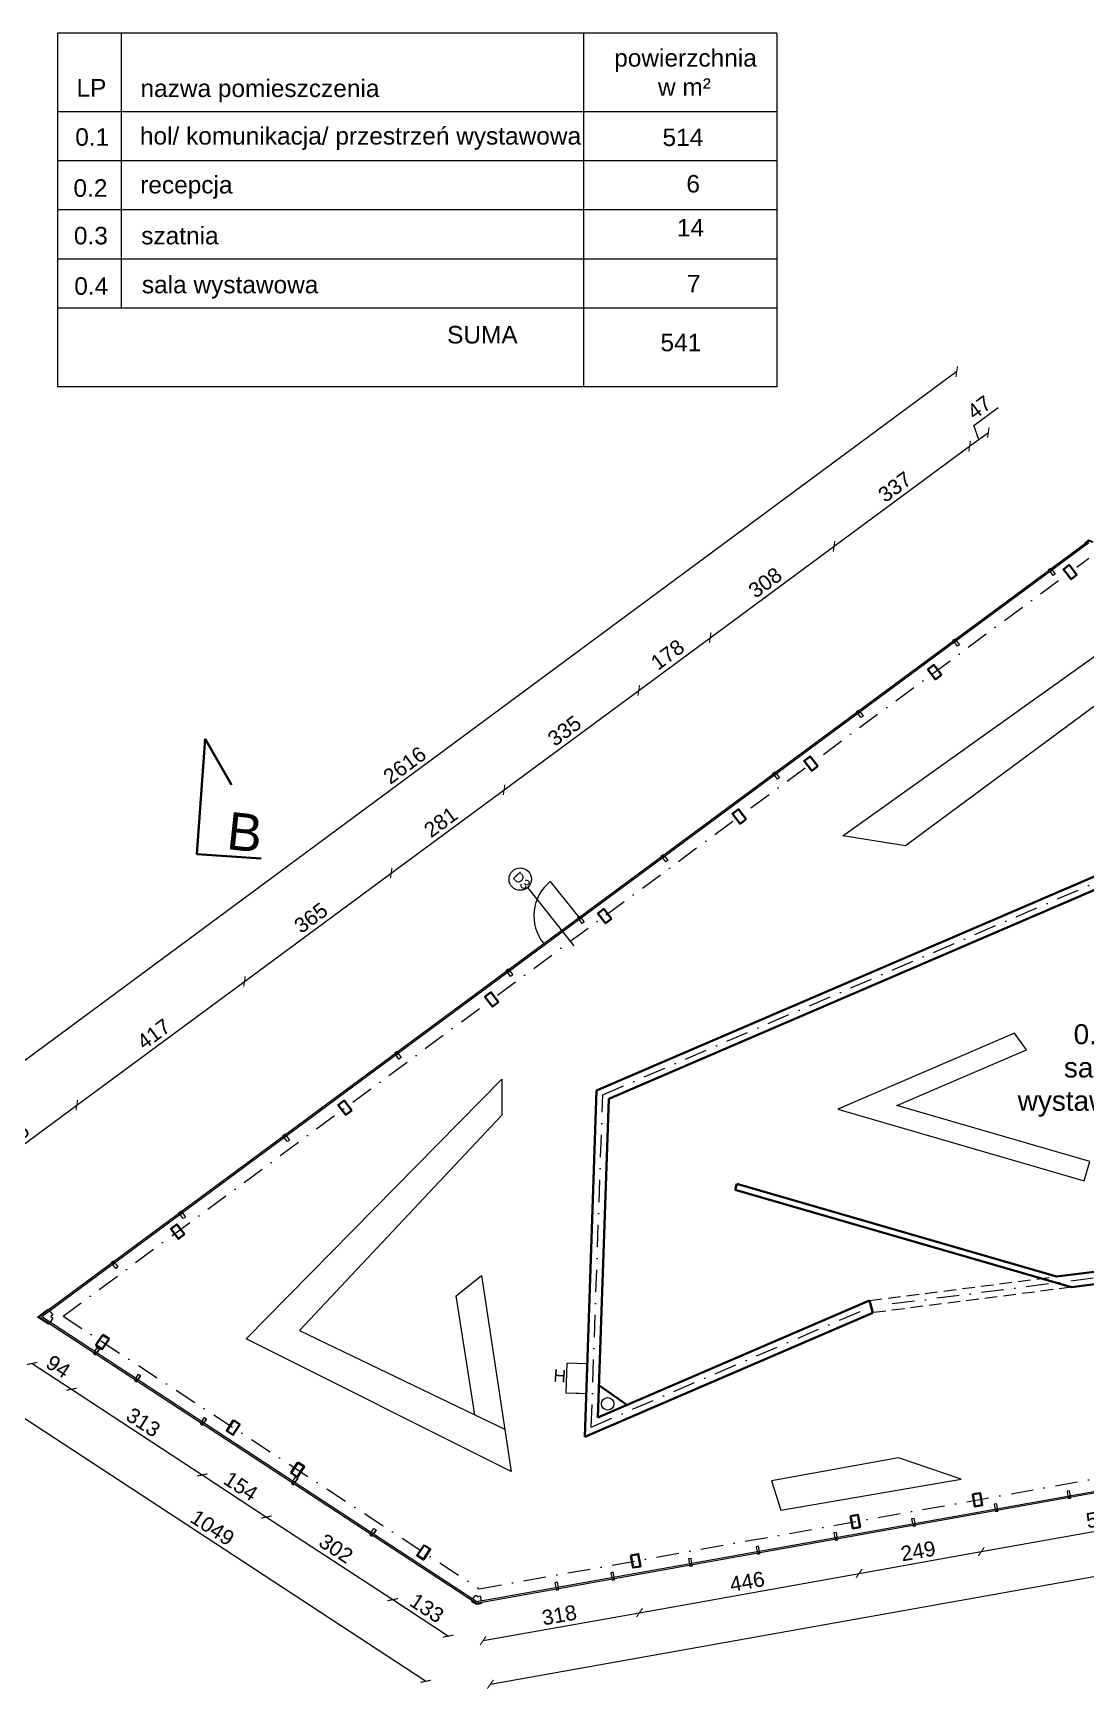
# Model space of a CAD drawing. Header units: millimetres. Extents: x -105266 to 178069, y 491 to 168574.
# Drawn here: x -69974 to -67867, y 22936 to 26251 of the extents above; entities that cross this region are included whole.
import ezdxf

# ---------------------------------------------------------------- set-up
doc = ezdxf.new("R2010")
doc.units = ezdxf.units.MM
doc.linetypes.add('DASHDOTX2', pattern=[2, 1, -0.5, 0, -0.5])
doc.linetypes.add('HIDDENX2', pattern=[0.75, 0.5, -0.25])
doc.layers.get('defpoints').update_dxf_attribs({"color": 4})
for name, color, linetype, lineweight in [('A-L-W', 123, 'Continuous', 15), ('A-sc murowane', 2, 'Continuous', 40), ('A-sc wykończenie', 6, 'Continuous', 18), ('A-SC-MUROWANE', 2, 'Continuous', 40), ('A-STOLARKA', 1, 'Continuous', 15), ('izolacja2', 4, 'BATTING', 9), ('meble', 9, 'Continuous', 13), ('osie', 7, 'DASHDOTX2', 15), ('pod', 123, 'HIDDENX2', 15), ('stolarka', 1, 'Continuous', 5)]:
    doc.layers.add(name, color=color, linetype=linetype, lineweight=lineweight)
doc.styles.get("Standard").update_dxf_attribs({"font": 'arial.ttf'})
doc.linetypes.add('BATTING', pattern='A,0.00254,-2.54,[134,ltypeshp.shx,S=2.54,R=0,X=-2.54,Y=0],-5.08,[134,ltypeshp.shx,S=2.54,R=180,X=2.54,Y=0],-2.54', length=10.16254)
doc.dimstyles.new('ewelina', dxfattribs={"dimtxt": 30, "dimasz": 15, "dimexe": 1.25, "dimexo": 0.625, "dimgap": 8, "dimtad": 1, "dimdec": 0, "dimtxsty": 'Standard', "dimblk": 'ARCHTICK', "dimcen": 2.5, "dimse1": 1, "dimse2": 1, "dimadec": 0, "dimazin": 0, "dimtfac": 1, "dimtdec": 0, "dimtmove": 0, "dimatfit": 3, "dimldrblk": 'ARCHTICK', "dimfxl": 1, "dimarcsym": 0})

# ---------------------------------------------------------------- blocks, each defined once
blk = doc.blocks.new('_ArchTick')
at = {"color": 0, "linetype": 'ByBlock', "const_width": 0.15}
blk.add_lwpolyline([(-0.5, -0.5), (0.5, 0.5)], dxfattribs=at)
blk = doc.blocks.new('*D277')
at = {"layer": 'A-L-W', "color": 0, "lineweight": -2, "transparency": 16777216}
blk.add_line((-67549.4, 25314.5), (-67784.1, 25404.3), dxfattribs=at)
at = {"layer": 'defpoints', "color": 0, "transparency": 16777216}
for p in [(-67784.1, 25404.3), (-67918.6, 25053), (-67680.1, 24972.9)]:
    blk.add_point(p, dxfattribs=at)
at = {"layer": 'A-L-W', "color": 0, "lineweight": -2, "transparency": 16777216, "xscale": 15, "yscale": 15, "zscale": 15}
for p, rotation in [((-67784.1, 25404.3), 159.0608906512475), ((-67549.4, 25314.5), 339.0608906512475)]:
    blk.add_blockref('_ArchTick', p, dxfattribs=dict(at, rotation=rotation))
at = {"layer": 'A-L-W', "color": 0, "transparency": 16777216, "insert": (-67658.4, 25381.2), "char_height": 30, "attachment_point": 5, "rotation": 339.0609}
blk.add_mtext('251', dxfattribs=at)
blk = doc.blocks.new('*D286')
at = {"layer": 'A-L-W', "color": 0, "lineweight": -2, "transparency": 16777216}
blk.add_line((-69073.1, 23033.1), (-68760.1, 23089), dxfattribs=at)
at = {"layer": 'defpoints', "color": 0, "transparency": 16777216}
for p in [(-68772.8, 23159.9), (-69085.8, 23104), (-68760.1, 23089)]:
    blk.add_point(p, dxfattribs=at)
at = {"layer": 'A-L-W', "color": 0, "lineweight": -2, "transparency": 16777216, "xscale": 15, "yscale": 15, "zscale": 15}
for p, rotation in [((-68760.1, 23089), 10.12634782806312), ((-69073.1, 23033.1), 190.1263478280632)]:
    blk.add_blockref('_ArchTick', p, dxfattribs=dict(at, rotation=rotation))
at = {"layer": 'A-L-W', "color": 0, "transparency": 16777216, "insert": (-68920.7, 23084.1), "char_height": 30, "attachment_point": 5, "rotation": 10.1263}
blk.add_mtext('318', dxfattribs=at)
blk = doc.blocks.new('*D287')
at = {"layer": 'A-L-W', "color": 0, "lineweight": -2, "transparency": 16777216}
blk.add_line((-68760.1, 23089), (-68320.6, 23167.5), dxfattribs=at)
at = {"layer": 'defpoints', "color": 0, "transparency": 16777216}
for p in [(-68331.1, 23226.1), (-68320.6, 23167.5), (-68772.8, 23159.9)]:
    blk.add_point(p, dxfattribs=at)
at = {"layer": 'A-L-W', "color": 0, "lineweight": -2, "transparency": 16777216, "xscale": 15, "yscale": 15, "zscale": 15}
for p, rotation in [((-68320.6, 23167.5), 10.12634783083672), ((-68760.1, 23089), 190.1263478308367)]:
    blk.add_blockref('_ArchTick', p, dxfattribs=dict(at, rotation=rotation))
at = {"layer": 'A-L-W', "color": 0, "transparency": 16777216, "insert": (-68544.5, 23151.2), "char_height": 30, "attachment_point": 5, "rotation": 10.1263}
blk.add_mtext('446', dxfattribs=at)
blk = doc.blocks.new('*D288')
at = {"layer": 'A-L-W', "color": 0, "lineweight": -2, "transparency": 16777216}
blk.add_line((-68320.6, 23167.5), (-68076, 23211.2), dxfattribs=at)
at = {"layer": 'defpoints', "color": 0, "transparency": 16777216}
for p in [(-68086.4, 23269.8), (-68331.1, 23226.1), (-68076, 23211.2)]:
    blk.add_point(p, dxfattribs=at)
at = {"layer": 'A-L-W', "color": 0, "lineweight": -2, "transparency": 16777216, "xscale": 15, "yscale": 15, "zscale": 15}
for p, rotation in [((-68076, 23211.2), 10.12634783083672), ((-68320.6, 23167.5), 190.1263478308367)]:
    blk.add_blockref('_ArchTick', p, dxfattribs=dict(at, rotation=rotation))
at = {"layer": 'A-L-W', "color": 0, "transparency": 16777216, "insert": (-68202.4, 23212.3), "char_height": 30, "attachment_point": 5, "rotation": 10.1263}
blk.add_mtext('249', dxfattribs=at)
blk = doc.blocks.new('*D289')
at = {"layer": 'A-L-W', "color": 0, "lineweight": -2, "transparency": 16777216}
blk.add_line((-68076, 23211.2), (-67578.8, 23300), dxfattribs=at)
at = {"layer": 'defpoints', "color": 0, "transparency": 16777216}
for p in [(-67589.2, 23358.6), (-67578.8, 23300), (-68086.4, 23269.8)]:
    blk.add_point(p, dxfattribs=at)
at = {"layer": 'A-L-W', "color": 0, "lineweight": -2, "transparency": 16777216, "xscale": 15, "yscale": 15, "zscale": 15}
for p, rotation in [((-67578.8, 23300), 10.12634783083672), ((-68076, 23211.2), 190.1263478308367)]:
    blk.add_blockref('_ArchTick', p, dxfattribs=dict(at, rotation=rotation))
at = {"layer": 'A-L-W', "color": 0, "transparency": 16777216, "insert": (-67831.5, 23278.6), "char_height": 30, "attachment_point": 5, "rotation": 10.1263}
blk.add_mtext('505', dxfattribs=at)
blk = doc.blocks.new('*D293')
at = {"layer": 'A-L-W', "color": 0, "lineweight": -2, "transparency": 16777216}
blk.add_line((-69058.5, 22945.8), (-66421.7, 23416.7), dxfattribs=at)
at = {"layer": 'defpoints', "color": 0, "transparency": 16777216}
for p in [(-66450.3, 23576.7), (-66421.7, 23416.7), (-69087.1, 23105.8)]:
    blk.add_point(p, dxfattribs=at)
at = {"layer": 'A-L-W', "color": 0, "lineweight": -2, "transparency": 16777216, "xscale": 15, "yscale": 15, "zscale": 15}
for p, rotation in [((-66421.7, 23416.7), 10.12472611144617), ((-69058.5, 22945.8), 190.1247261114462)]:
    blk.add_blockref('_ArchTick', p, dxfattribs=dict(at, rotation=rotation))
at = {"layer": 'A-L-W', "color": 0, "transparency": 16777216, "insert": (-67708.8, 23210.5), "char_height": 30, "attachment_point": 5, "rotation": 10.1247}
blk.add_mtext('2679', dxfattribs=at)
blk = doc.blocks.new('*D294')
at = {"layer": 'A-L-W', "color": 0, "lineweight": -2, "transparency": 16777216}
blk.add_line((-69975.7, 23587.9), (-69896.8, 23536.2), dxfattribs=at)
at = {"layer": 'defpoints', "color": 0, "transparency": 16777216}
for p in [(-69943.2, 23637.5), (-69864.3, 23585.8), (-69896.8, 23536.2)]:
    blk.add_point(p, dxfattribs=at)
at = {"layer": 'A-L-W', "color": 0, "lineweight": -2, "transparency": 16777216, "xscale": 15, "yscale": 15, "zscale": 15}
for p, rotation in [((-69975.7, 23587.9), 146.7725087470865), ((-69896.8, 23536.2), 326.7725087470864)]:
    blk.add_blockref('_ArchTick', p, dxfattribs=dict(at, rotation=rotation))
at = {"layer": 'A-L-W', "color": 0, "transparency": 16777216, "insert": (-69923.5, 23581.6), "char_height": 30, "attachment_point": 5, "rotation": 326.7725}
blk.add_mtext('94', dxfattribs=at)
blk = doc.blocks.new('*D295')
at = {"layer": 'A-L-W', "color": 0, "lineweight": -2, "transparency": 16777216}
blk.add_line((-69896.8, 23536.2), (-69635.2, 23364.8), dxfattribs=at)
at = {"layer": 'defpoints', "color": 0, "transparency": 16777216}
for p in [(-69864.3, 23585.8), (-69609.6, 23404), (-69635.2, 23364.8)]:
    blk.add_point(p, dxfattribs=at)
at = {"layer": 'A-L-W', "color": 0, "lineweight": -2, "transparency": 16777216, "xscale": 15, "yscale": 15, "zscale": 15}
for p, rotation in [((-69896.8, 23536.2), 146.7725087516941), ((-69635.2, 23364.8), 326.7725087516941)]:
    blk.add_blockref('_ArchTick', p, dxfattribs=dict(at, rotation=rotation))
at = {"layer": 'A-L-W', "color": 0, "transparency": 16777216, "insert": (-69753.3, 23470), "char_height": 30, "attachment_point": 5, "rotation": 326.7725}
blk.add_mtext('313', dxfattribs=at)
blk = doc.blocks.new('*D296')
at = {"layer": 'A-L-W', "color": 0, "lineweight": -2, "transparency": 16777216}
blk.add_line((-69635.2, 23364.8), (-69506.5, 23280.5), dxfattribs=at)
at = {"layer": 'defpoints', "color": 0, "transparency": 16777216}
for p in [(-69609.6, 23404), (-69480.8, 23319.7), (-69506.5, 23280.5)]:
    blk.add_point(p, dxfattribs=at)
at = {"layer": 'A-L-W', "color": 0, "lineweight": -2, "transparency": 16777216, "xscale": 15, "yscale": 15, "zscale": 15}
for p, rotation in [((-69635.2, 23364.8), 146.7725087516941), ((-69506.5, 23280.5), 326.7725087516941)]:
    blk.add_blockref('_ArchTick', p, dxfattribs=dict(at, rotation=rotation))
at = {"layer": 'A-L-W', "color": 0, "transparency": 16777216, "insert": (-69558.1, 23342.2), "char_height": 30, "attachment_point": 5, "rotation": 326.7725}
blk.add_mtext('154', dxfattribs=at)
blk = doc.blocks.new('*D297')
at = {"layer": 'A-L-W', "color": 0, "lineweight": -2, "transparency": 16777216}
blk.add_line((-69506.5, 23280.5), (-69254, 23115.1), dxfattribs=at)
at = {"layer": 'defpoints', "color": 0, "transparency": 16777216}
for p in [(-69480.8, 23319.7), (-69228.4, 23154.3), (-69254, 23115.1)]:
    blk.add_point(p, dxfattribs=at)
at = {"layer": 'A-L-W', "color": 0, "lineweight": -2, "transparency": 16777216, "xscale": 15, "yscale": 15, "zscale": 15}
for p, rotation in [((-69506.5, 23280.5), 146.7725087516941), ((-69254, 23115.1), 326.7725087516941)]:
    blk.add_blockref('_ArchTick', p, dxfattribs=dict(at, rotation=rotation))
at = {"layer": 'A-L-W', "color": 0, "transparency": 16777216, "insert": (-69367.5, 23217.3), "char_height": 30, "attachment_point": 5, "rotation": 326.7725}
blk.add_mtext('302', dxfattribs=at)
blk = doc.blocks.new('*D298')
at = {"layer": 'A-L-W', "color": 0, "lineweight": -2, "transparency": 16777216}
blk.add_line((-69254, 23115.1), (-69142.7, 23042.2), dxfattribs=at)
at = {"layer": 'defpoints', "color": 0, "transparency": 16777216}
for p in [(-69228.4, 23154.3), (-69110.2, 23091.8), (-69142.7, 23042.2)]:
    blk.add_point(p, dxfattribs=at)
at = {"layer": 'A-L-W', "color": 0, "lineweight": -2, "transparency": 16777216, "xscale": 15, "yscale": 15, "zscale": 15}
for p, rotation in [((-69254, 23115.1), 146.7725087516941), ((-69142.7, 23042.2), 326.7725087516941)]:
    blk.add_blockref('_ArchTick', p, dxfattribs=dict(at, rotation=rotation))
at = {"layer": 'A-L-W', "color": 0, "transparency": 16777216, "insert": (-69185.6, 23098.2), "char_height": 30, "attachment_point": 5, "rotation": 326.7725}
blk.add_mtext('133', dxfattribs=at)
blk = doc.blocks.new('*D299')
at = {"layer": 'A-L-W', "color": 0, "lineweight": -2, "transparency": 16777216}
blk.add_line((-69188.1, 22951.6), (-70065.9, 23526.7), dxfattribs=at)
at = {"layer": 'defpoints', "color": 0, "transparency": 16777216}
for p in [(-69964.9, 23680.8), (-70065.9, 23526.7), (-69087.1, 23105.8)]:
    blk.add_point(p, dxfattribs=at)
at = {"layer": 'A-L-W', "color": 0, "lineweight": -2, "transparency": 16777216, "xscale": 15, "yscale": 15, "zscale": 15}
for p, rotation in [((-70065.9, 23526.7), 146.7725087426161), ((-69188.1, 22951.6), 326.7725087426161)]:
    blk.add_blockref('_ArchTick', p, dxfattribs=dict(at, rotation=rotation))
at = {"layer": 'A-L-W', "color": 0, "transparency": 16777216, "insert": (-69614.9, 23259.1), "char_height": 30, "attachment_point": 5, "rotation": 326.7725}
blk.add_mtext('1049', dxfattribs=at)
blk = doc.blocks.new('*D300')
at = {"layer": 'A-L-W', "color": 0, "lineweight": -2, "transparency": 16777216}
blk.add_line((-70115.7, 23935.7), (-69886.4, 24104.9), dxfattribs=at)
at = {"layer": 'defpoints', "color": 0, "transparency": 16777216}
for p in [(-69886.4, 24104.9), (-69842.2, 24045), (-70071.5, 23875.8)]:
    blk.add_point(p, dxfattribs=at)
at = {"layer": 'A-L-W', "color": 0, "lineweight": -2, "transparency": 16777216, "xscale": 15, "yscale": 15, "zscale": 15}
for p, rotation in [((-69886.4, 24104.9), 36.42863926143959), ((-70115.7, 23935.7), 216.4286392614396)]:
    blk.add_blockref('_ArchTick', p, dxfattribs=dict(at, rotation=rotation))
at = {"layer": 'A-L-W', "color": 0, "transparency": 16777216, "insert": (-70014.9, 24039), "char_height": 30, "attachment_point": 5, "rotation": 36.4286}
blk.add_mtext('285', dxfattribs=at)
blk = doc.blocks.new('*D301')
at = {"layer": 'A-L-W', "color": 0, "lineweight": -2, "transparency": 16777216}
blk.add_line((-69886.4, 24104.9), (-69550.8, 24352.5), dxfattribs=at)
at = {"layer": 'defpoints', "color": 0, "transparency": 16777216}
for p in [(-69550.8, 24352.5), (-69499.6, 24283.1), (-69842.2, 24045)]:
    blk.add_point(p, dxfattribs=at)
at = {"layer": 'A-L-W', "color": 0, "lineweight": -2, "transparency": 16777216, "xscale": 15, "yscale": 15, "zscale": 15}
for p, rotation in [((-69550.8, 24352.5), 36.42863924856123), ((-69886.4, 24104.9), 216.4286392485612)]:
    blk.add_blockref('_ArchTick', p, dxfattribs=dict(at, rotation=rotation))
at = {"layer": 'A-L-W', "color": 0, "transparency": 16777216, "insert": (-69732.3, 24247.3), "char_height": 30, "attachment_point": 5, "rotation": 36.4286}
blk.add_mtext('417', dxfattribs=at)
blk = doc.blocks.new('*D302')
at = {"layer": 'A-L-W', "color": 0, "lineweight": -2, "transparency": 16777216}
blk.add_line((-69550.8, 24352.5), (-69257.1, 24569.3), dxfattribs=at)
at = {"layer": 'defpoints', "color": 0, "transparency": 16777216}
for p in [(-69257.1, 24569.3), (-69205.9, 24499.9), (-69499.6, 24283.1)]:
    blk.add_point(p, dxfattribs=at)
at = {"layer": 'A-L-W', "color": 0, "lineweight": -2, "transparency": 16777216, "xscale": 15, "yscale": 15, "zscale": 15}
for p, rotation in [((-69257.1, 24569.3), 36.42863924856123), ((-69550.8, 24352.5), 216.4286392485612)]:
    blk.add_blockref('_ArchTick', p, dxfattribs=dict(at, rotation=rotation))
at = {"layer": 'A-L-W', "color": 0, "transparency": 16777216, "insert": (-69417.8, 24479.7), "char_height": 30, "attachment_point": 5, "rotation": 36.4286}
blk.add_mtext('365', dxfattribs=at)
blk = doc.blocks.new('*D303')
at = {"layer": 'A-L-W', "color": 0, "lineweight": -2, "transparency": 16777216}
blk.add_line((-69257.1, 24569.3), (-69031.2, 24736), dxfattribs=at)
at = {"layer": 'defpoints', "color": 0, "transparency": 16777216}
for p in [(-69031.2, 24736), (-68980.1, 24666.7), (-69205.9, 24499.9)]:
    blk.add_point(p, dxfattribs=at)
at = {"layer": 'A-L-W', "color": 0, "lineweight": -2, "transparency": 16777216, "xscale": 15, "yscale": 15, "zscale": 15}
for p, rotation in [((-69031.2, 24736), 36.42863924856123), ((-69257.1, 24569.3), 216.4286392485612)]:
    blk.add_blockref('_ArchTick', p, dxfattribs=dict(at, rotation=rotation))
at = {"layer": 'A-L-W', "color": 0, "transparency": 16777216, "insert": (-69158, 24671.4), "char_height": 30, "attachment_point": 5, "rotation": 36.4286}
blk.add_mtext('281', dxfattribs=at)
blk = doc.blocks.new('*D304')
at = {"layer": 'A-L-W', "color": 0, "lineweight": -2, "transparency": 16777216}
blk.add_line((-69031.2, 24736), (-68761.6, 24935), dxfattribs=at)
at = {"layer": 'defpoints', "color": 0, "transparency": 16777216}
for p in [(-68761.6, 24935), (-68710.5, 24865.9), (-68980.1, 24666.7)]:
    blk.add_point(p, dxfattribs=at)
at = {"layer": 'A-L-W', "color": 0, "lineweight": -2, "transparency": 16777216, "xscale": 15, "yscale": 15, "zscale": 15}
for p, rotation in [((-68761.6, 24935), 36.42863924856123), ((-69031.2, 24736), 216.4286392485612)]:
    blk.add_blockref('_ArchTick', p, dxfattribs=dict(at, rotation=rotation))
at = {"layer": 'A-L-W', "color": 0, "transparency": 16777216, "insert": (-68910.2, 24854.3), "char_height": 30, "attachment_point": 5, "rotation": 36.4286}
blk.add_mtext('335', dxfattribs=at)
blk = doc.blocks.new('*D305')
at = {"layer": 'A-L-W', "color": 0, "lineweight": -2, "transparency": 16777216}
blk.add_line((-68761.6, 24935), (-68618.6, 25040.6), dxfattribs=at)
at = {"layer": 'defpoints', "color": 0, "transparency": 16777216}
for p in [(-68618.6, 25040.6), (-68582.5, 24991.7), (-68710.5, 24865.9)]:
    blk.add_point(p, dxfattribs=at)
at = {"layer": 'A-L-W', "color": 0, "lineweight": -2, "transparency": 16777216, "xscale": 15, "yscale": 15, "zscale": 15}
for p, rotation in [((-68618.6, 25040.6), 36.42863924856123), ((-68761.6, 24935), 216.4286392485612)]:
    blk.add_blockref('_ArchTick', p, dxfattribs=dict(at, rotation=rotation))
at = {"layer": 'A-L-W', "color": 0, "transparency": 16777216, "insert": (-68703.9, 25006.6), "char_height": 30, "attachment_point": 5, "rotation": 36.4286}
blk.add_mtext('178', dxfattribs=at)
blk = doc.blocks.new('*D306')
at = {"layer": 'A-L-W', "color": 0, "lineweight": -2, "transparency": 16777216}
blk.add_line((-68618.6, 25040.6), (-68370.7, 25223.5), dxfattribs=at)
at = {"layer": 'defpoints', "color": 0, "transparency": 16777216}
for p in [(-68370.7, 25223.5), (-68334.7, 25174.8), (-68582.5, 24991.7)]:
    blk.add_point(p, dxfattribs=at)
at = {"layer": 'A-L-W', "color": 0, "lineweight": -2, "transparency": 16777216, "xscale": 15, "yscale": 15, "zscale": 15}
for p, rotation in [((-68370.7, 25223.5), 36.42863924856123), ((-68618.6, 25040.6), 216.4286392485612)]:
    blk.add_blockref('_ArchTick', p, dxfattribs=dict(at, rotation=rotation))
at = {"layer": 'A-L-W', "color": 0, "transparency": 16777216, "insert": (-68508.5, 25150.8), "char_height": 30, "attachment_point": 5, "rotation": 36.4286}
blk.add_mtext('308', dxfattribs=at)
blk = doc.blocks.new('*D307')
at = {"layer": 'A-L-W', "color": 0, "lineweight": -2, "transparency": 16777216}
blk.add_line((-68370.7, 25223.5), (-68099.4, 25423.7), dxfattribs=at)
at = {"layer": 'defpoints', "color": 0, "transparency": 16777216}
for p in [(-68099.4, 25423.7), (-68063.6, 25375.1), (-68334.7, 25174.8)]:
    blk.add_point(p, dxfattribs=at)
at = {"layer": 'A-L-W', "color": 0, "lineweight": -2, "transparency": 16777216, "xscale": 15, "yscale": 15, "zscale": 15}
for p, rotation in [((-68099.4, 25423.7), 36.42863924856123), ((-68370.7, 25223.5), 216.4286392485612)]:
    blk.add_blockref('_ArchTick', p, dxfattribs=dict(at, rotation=rotation))
at = {"layer": 'A-L-W', "color": 0, "transparency": 16777216, "insert": (-68248.9, 25342.4), "char_height": 30, "attachment_point": 5, "rotation": 36.4286}
blk.add_mtext('337', dxfattribs=at)
blk = doc.blocks.new('*D308')
at = {"layer": 'A-L-W', "color": 0, "lineweight": -2, "transparency": 16777216}
for p, q in [((-68090.6, 25465.3), (-68042.2, 25501.1)), ((-68080.7, 25437.6), (-68090.6, 25465.3)), ((-68099.4, 25423.7), (-68061.9, 25451.4))]:
    blk.add_line(p, q, dxfattribs=at)
at = {"layer": 'defpoints', "color": 0, "transparency": 16777216}
for p in [(-68061.9, 25451.4), (-68018.7, 25392.9), (-68063.6, 25375.1)]:
    blk.add_point(p, dxfattribs=at)
at = {"layer": 'A-L-W', "color": 0, "lineweight": -2, "transparency": 16777216, "xscale": 15, "yscale": 15, "zscale": 15}
for p, rotation in [((-68061.9, 25451.4), 36.42863924856123), ((-68099.4, 25423.7), 216.4286392485612)]:
    blk.add_blockref('_ArchTick', p, dxfattribs=dict(at, rotation=rotation))
at = {"layer": 'A-L-W', "color": 0, "transparency": 16777216, "insert": (-68080.1, 25501.7), "char_height": 30, "attachment_point": 5, "rotation": 36.4286}
blk.add_mtext('47', dxfattribs=at)
blk = doc.blocks.new('*D309')
at = {"layer": 'A-L-W', "color": 0, "lineweight": -2, "transparency": 16777216}
blk.add_line((-68125.2, 25573.1), (-70229, 24017.8), dxfattribs=at)
at = {"layer": 'defpoints', "color": 0, "transparency": 16777216}
for p in [(-67994, 25395.7), (-70229, 24017.8), (-70097.8, 23840.4)]:
    blk.add_point(p, dxfattribs=at)
at = {"layer": 'A-L-W', "color": 0, "lineweight": -2, "transparency": 16777216, "xscale": 15, "yscale": 15, "zscale": 15}
for p, rotation in [((-68125.2, 25573.1), 36.47546480880754), ((-70229, 24017.8), 216.4754648088076)]:
    blk.add_blockref('_ArchTick', p, dxfattribs=dict(at, rotation=rotation))
at = {"layer": 'A-L-W', "color": 0, "transparency": 16777216, "insert": (-69230.1, 24785.3), "char_height": 30, "attachment_point": 5, "rotation": 36.4755}
blk.add_mtext('2616', dxfattribs=at)

msp = doc.modelspace()

# ---------------------------------------------------------------- linework, layer by layer
at = {"layer": 'A-L-W', "linetype": 'Continuous', "ltscale": 50}
msp.add_circle((-68823.93, 23507.03), 12.5, dxfattribs=at)
msp.add_circle((-68823.93, 23507.03), 12.5, dxfattribs=at)
at = {"layer": 'A-sc murowane', "linetype": 'Continuous'}
for p, q in [((-69646.09, 24607.57), (-69629.55, 24838.39)), ((-69629.55, 24838.39), (-69576.6, 24746.24)), ((-69517.57, 24598.36), (-69646.09, 24607.57)), ((-68845.88, 24134.13), (-67839.01, 24567.55)), ((-68821.44, 24117.44), (-67847.53, 24536.66)), ((-68869.79, 23441.16), (-68845.88, 24134.13)), ((-68843.44, 23479.72), (-68821.44, 24117.44)), ((-68299.76, 23713.75), (-68843.44, 23479.72)), ((-68293.1, 23689.4), (-68869.79, 23441.16))]:
    msp.add_line(p, q, dxfattribs=at)
at = {"layer": 'A-sc murowane', "linetype": 'Continuous', "ltscale": 50}
for p, q in [((-68568.63, 23935.64), (-68565.28, 23947.16)), ((-67895.21, 23740.34), (-68568.63, 23935.64)), ((-67925.62, 23761.66), (-68565.28, 23947.16)), ((-67292.11, 23842.77), (-67925.62, 23761.66)), ((-67294.15, 23817.3), (-67895.21, 23740.34)), ((-68299.78, 23713.81), (-68293.1, 23689.4))]:
    msp.add_line(p, q, dxfattribs=at)
at = {"layer": 'A-sc murowane', "linetype": 'Continuous'}
for points in [[(-67884.58, 25166.64), (-67899.88, 25186.41), (-67911.75, 25177.23), (-67896.44, 25157.46), (-67884.58, 25166.64)], [(-68155.69, 24966.31), (-68170.99, 24986.08), (-68182.85, 24976.9), (-68167.55, 24957.13), (-68155.69, 24966.31)], [(-68403.47, 24783.21), (-68418.77, 24802.98), (-68430.64, 24793.8), (-68415.33, 24774.03), (-68403.47, 24783.21)], [(-68546.86, 24677.26), (-68562.16, 24697.03), (-68574.03, 24687.85), (-68558.73, 24668.08), (-68546.86, 24677.26)], [(-68816.41, 24478.07), (-68831.71, 24497.84), (-68843.58, 24488.66), (-68828.28, 24468.89), (-68816.41, 24478.07)], [(-69042.19, 24311.24), (-69057.49, 24331.01), (-69069.35, 24321.83), (-69054.05, 24302.06), (-69042.19, 24311.24)], [(-69335.9, 24094.41), (-69351.2, 24114.19), (-69363.06, 24105), (-69347.76, 24085.23), (-69335.9, 24094.41)], [(-69670.88, 23846.46), (-69686.18, 23866.23), (-69698.05, 23857.05), (-69682.75, 23837.28), (-69670.88, 23846.46)], [(-69834.19, 23645.44), (-69847.98, 23624.58), (-69835.46, 23616.31), (-69821.68, 23637.17), (-69834.19, 23645.44)], [(-69572.56, 23474.05), (-69586.34, 23453.19), (-69573.82, 23444.92), (-69560.04, 23465.78), (-69572.56, 23474.05)], [(-69443.81, 23389.71), (-69457.59, 23368.85), (-69445.07, 23360.58), (-69431.29, 23381.44), (-69443.81, 23389.71)], [(-68093.13, 23325.92), (-68088.74, 23301.31), (-68073.97, 23303.94), (-68078.37, 23328.56), (-68093.13, 23325.92)], [(-68337.81, 23282.22), (-68333.42, 23257.61), (-68318.65, 23260.24), (-68323.05, 23284.85), (-68337.81, 23282.22)], [(-69191.35, 23224.33), (-69205.13, 23203.47), (-69192.62, 23195.21), (-69178.84, 23216.06), (-69191.35, 23224.33)], [(-68777.27, 23203.73), (-68772.87, 23179.12), (-68758.11, 23181.76), (-68762.5, 23206.37), (-68777.27, 23203.73)]]:
    msp.add_lwpolyline(points, dxfattribs=at)
at = {"layer": 'A-sc wykończenie'}
for p, q in [((-69925.17, 26250.73), (-69925.17, 25542.62)), ((-68485.49, 26250.73), (-69925.17, 26250.73)), ((-69797.77, 26250.73), (-69797.77, 25699.9)), ((-68871.89, 26250.73), (-68871.89, 25542.62)), ((-68485.49, 26250.73), (-68485.49, 25542.62)), ((-68485.49, 26093.44), (-69925.17, 26093.44)), ((-68485.49, 25995.01), (-69925.17, 25995.01)), ((-68485.49, 25896.77), (-69925.17, 25896.77)), ((-68485.49, 25798.33), (-69925.17, 25798.33)), ((-68485.49, 25699.9), (-69925.17, 25699.9)), ((-68485.49, 25542.62), (-69925.17, 25542.62))]:
    msp.add_line(p, q, dxfattribs=at)
at = {"layer": 'A-SC-MUROWANE'}
msp.add_line((-68841.22, 23544.19), (-68785.24, 23504.77), dxfattribs=at)
at = {"layer": 'A-STOLARKA'}
for p, q in [((-67867.56, 25228.93), (-69961.51, 23680.98)), ((-67860.44, 25230.52), (-69956.26, 23681.13)), ((-67940.12, 25175.29), (-67941.3, 25176.89)), ((-67938.83, 25176.24), (-67937.08, 25173.87)), ((-67937.22, 25177.43), (-67935.47, 25175.06)), ((-68130.2, 25034.75), (-68128.45, 25032.38)), ((-68128.6, 25035.94), (-68126.84, 25033.57)), ((-68323.19, 24892.08), (-68321.44, 24889.71)), ((-68321.58, 24893.27), (-68319.83, 24890.9)), ((-68490.45, 24768.43), (-68488.7, 24766.06)), ((-68488.84, 24769.62), (-68487.09, 24767.25)), ((-68713.99, 24603.16), (-68712.24, 24600.79)), ((-68712.38, 24604.35), (-68710.63, 24601.98)), ((-68881.25, 24479.51), (-68879.49, 24477.14)), ((-68879.64, 24480.7), (-68877.89, 24478.33)), ((-69024.38, 24373.7), (-69022.63, 24371.33)), ((-69022.77, 24374.89), (-69021.02, 24372.52)), ((-69247.92, 24208.43), (-69246.17, 24206.06)), ((-69246.32, 24209.62), (-69244.56, 24207.25)), ((-69471.47, 24043.17), (-69469.71, 24040.8)), ((-69469.86, 24044.36), (-69468.11, 24041.99)), ((-69679.69, 23889.23), (-69677.94, 23886.86)), ((-69678.08, 23890.42), (-69676.33, 23888.05)), ((-69814.78, 23789.36), (-69813.03, 23786.99)), ((-69813.17, 23790.55), (-69811.42, 23788.18)), ((-69961.51, 23680.98), (-69086.65, 23107.89)), ((-69939.94, 23670.44), (-69944.12, 23673.18)), ((-69942.22, 23695.15), (-69943.41, 23696.75)), ((-69941.58, 23667.93), (-69942.67, 23666.26)), ((-69934.46, 23678.8), (-69939.94, 23670.44)), ((-69938.64, 23681.54), (-69934.46, 23678.8)), ((-69850.78, 23608.45), (-69849.14, 23610.96)), ((-69850.39, 23611.78), (-69844.91, 23620.15)), ((-69849.11, 23607.35), (-69847.46, 23609.86)), ((-69846.21, 23609.04), (-69840.73, 23617.41)), ((-69768.41, 23558.08), (-69762.93, 23566.45)), ((-69086.65, 23107.89), (-66450.22, 23578.97)), ((-69081.44, 23111.87), (-66455.56, 23580.66)), ((-68906.79, 23528.65), (-68904.72, 23588.61)), ((-68864.75, 23587.23), (-68904.72, 23588.61)), ((-69768.8, 23554.75), (-69767.16, 23557.26)), ((-69767.13, 23553.65), (-69765.49, 23556.16)), ((-69764.23, 23555.34), (-69758.75, 23563.71)), ((-68866.82, 23527.27), (-68906.79, 23528.65)), ((-68866.82, 23527.27), (-68894.3, 23528.22)), ((-69636.64, 23468.17), (-69634.99, 23470.68)), ((-69636.25, 23471.5), (-69630.77, 23479.87)), ((-69634.96, 23467.07), (-69633.32, 23469.58)), ((-69632.06, 23468.76), (-69626.58, 23477.13)), ((-69454.28, 23348.71), (-69452.63, 23351.22)), ((-69453.89, 23352.05), (-69448.41, 23360.41)), ((-69452.61, 23347.62), (-69450.96, 23350.13)), ((-69449.71, 23349.31), (-69444.23, 23357.67)), ((-67901.03, 23322.61), (-67900.51, 23319.7)), ((-67899.06, 23322.96), (-67898.54, 23320.05)), ((-68212.1, 23267.05), (-68211.59, 23264.14)), ((-68210.14, 23267.4), (-68209.62, 23264.49)), ((-68046.72, 23296.59), (-68046.2, 23293.68)), ((-68044.75, 23296.94), (-68044.23, 23294.03)), ((-69297.39, 23245.91), (-69295.75, 23248.42)), ((-69297, 23249.24), (-69291.52, 23257.61)), ((-69295.72, 23244.82), (-69294.08, 23247.33)), ((-69292.82, 23246.5), (-69287.34, 23254.87)), ((-68367.64, 23239.27), (-68367.12, 23236.35)), ((-68365.67, 23239.62), (-68365.15, 23236.7)), ((-68523.18, 23211.48), (-68522.66, 23208.57)), ((-68521.21, 23211.83), (-68520.69, 23208.92)), ((-68658.5, 23187.31), (-68657.98, 23184.4)), ((-68656.53, 23187.66), (-68656.02, 23184.75)), ((-68925.92, 23139.53), (-68925.4, 23136.62)), ((-68923.95, 23139.88), (-68923.43, 23136.97)), ((-68814.04, 23159.53), (-68813.52, 23156.62)), ((-68812.07, 23159.88), (-68811.55, 23156.97)), ((-69093.45, 23115.93), (-69087.97, 23124.3)), ((-69089.27, 23113.19), (-69093.45, 23115.93)), ((-69090.15, 23110.18), (-69088.5, 23112.69)), ((-69087.97, 23124.3), (-69083.79, 23121.56)), ((-69082.41, 23108.65), (-69082.94, 23111.58))]:
    msp.add_line(p, q, dxfattribs=at)
for points in [[(-67860.89, 25233.92), (-67867.57, 25228.94), (-67868.76, 25230.55), (-67865.36, 25233.06), (-67862.08, 25235.49), (-67861.16, 25236.13), (-67860.16, 25235.74), (-67856.36, 25234.25), (-67852.49, 25232.73), (-67853.2, 25230.9), (-67860.89, 25233.92)], [(-67940.12, 25175.29), (-67941.3, 25176.89), (-67937.12, 25179.99), (-67935.93, 25178.38)], [(-68131.49, 25033.8), (-68132.69, 25035.42), (-68128.51, 25038.51), (-68127.31, 25036.89)], [(-68324.48, 24891.13), (-68325.68, 24892.75), (-68321.49, 24895.84), (-68320.3, 24894.22)], [(-68491.74, 24767.48), (-68492.93, 24769.09), (-68488.75, 24772.19), (-68487.55, 24770.57)], [(-68715.28, 24602.21), (-68716.47, 24603.83), (-68712.29, 24606.92), (-68711.1, 24605.3)], [(-68882.54, 24478.56), (-68883.73, 24480.18), (-68879.55, 24483.27), (-68878.35, 24481.65)], [(-69025.67, 24372.75), (-69026.86, 24374.36), (-69022.68, 24377.45), (-69021.48, 24375.84)], [(-69249.21, 24207.48), (-69250.4, 24209.09), (-69246.22, 24212.19), (-69245.03, 24210.57)], [(-69472.76, 24042.22), (-69473.95, 24043.83), (-69469.76, 24046.92), (-69468.57, 24045.31)], [(-69680.98, 23888.28), (-69682.17, 23889.89), (-69677.99, 23892.98), (-69676.8, 23891.37)], [(-69816.07, 23788.41), (-69817.26, 23790.02), (-69813.08, 23793.11), (-69811.89, 23791.5)], [(-69942.67, 23666.26), (-69964.92, 23680.83), (-69949.36, 23692.36), (-69943.41, 23696.75)], [(-69852.03, 23609.27), (-69853.13, 23607.6), (-69848.95, 23604.86), (-69847.85, 23606.53)], [(-69846.21, 23609.04), (-69850.39, 23611.78), (-69844.91, 23620.15), (-69840.73, 23617.41), (-69846.21, 23609.04)], [(-69764.23, 23555.34), (-69768.41, 23558.08), (-69762.93, 23566.45), (-69758.75, 23563.71), (-69764.23, 23555.34)], [(-69770.06, 23555.57), (-69771.15, 23553.9), (-69766.97, 23551.16), (-69765.87, 23552.83)], [(-69637.89, 23468.99), (-69638.99, 23467.32), (-69634.8, 23464.58), (-69633.71, 23466.25)], [(-69632.06, 23468.76), (-69636.25, 23471.5), (-69630.77, 23479.87), (-69626.58, 23477.13), (-69632.06, 23468.76)], [(-69455.53, 23349.54), (-69456.63, 23347.86), (-69452.45, 23345.12), (-69451.35, 23346.8)], [(-69449.71, 23349.31), (-69453.89, 23352.05), (-69448.41, 23360.41), (-69444.23, 23357.67), (-69449.71, 23349.31)], [(-67902.5, 23322.31), (-67897.59, 23323.27), (-67899.51, 23333.08), (-67904.42, 23332.12), (-67902.5, 23322.31)], [(-68048.19, 23296.28), (-68043.28, 23297.24), (-68045.2, 23307.06), (-68050.11, 23306.1), (-68048.19, 23296.28)], [(-67901.94, 23319.45), (-67901.59, 23317.48), (-67896.71, 23318.35), (-67897.06, 23320.32)], [(-68213.57, 23266.74), (-68208.67, 23267.7), (-68210.59, 23277.52), (-68215.49, 23276.56), (-68213.57, 23266.74)], [(-68047.63, 23293.42), (-68047.28, 23291.45), (-68042.41, 23292.32), (-68042.76, 23294.29)], [(-69298.65, 23246.73), (-69299.74, 23245.06), (-69295.56, 23242.32), (-69294.47, 23243.99)], [(-69292.82, 23246.5), (-69297, 23249.24), (-69291.52, 23257.61), (-69287.34, 23254.87), (-69292.82, 23246.5)], [(-68369.11, 23238.96), (-68364.2, 23239.92), (-68366.12, 23249.73), (-68371.03, 23248.77), (-68369.11, 23238.96)], [(-68368.55, 23236.1), (-68368.2, 23234.13), (-68363.33, 23235), (-68363.68, 23236.97)], [(-68213.01, 23263.88), (-68212.66, 23261.91), (-68207.79, 23262.78), (-68208.14, 23264.75)], [(-68524.65, 23211.18), (-68519.74, 23212.14), (-68521.66, 23221.95), (-68526.57, 23220.99), (-68524.65, 23211.18)], [(-68524.09, 23208.32), (-68523.74, 23206.35), (-68518.87, 23207.22), (-68519.22, 23209.18)], [(-68815.51, 23159.22), (-68810.6, 23160.18), (-68812.52, 23170), (-68817.43, 23169.04), (-68815.51, 23159.22)], [(-68659.97, 23187.01), (-68655.06, 23187.97), (-68656.98, 23197.78), (-68661.89, 23196.82), (-68659.97, 23187.01)], [(-68659.41, 23184.14), (-68659.06, 23182.18), (-68654.19, 23183.04), (-68654.54, 23185.01)], [(-68927.39, 23139.23), (-68922.48, 23140.19), (-68924.4, 23150), (-68929.31, 23149.04), (-68927.39, 23139.23)], [(-68926.83, 23136.37), (-68926.48, 23134.4), (-68921.61, 23135.27), (-68921.96, 23137.24)], [(-68814.95, 23156.36), (-68814.6, 23154.39), (-68809.73, 23155.26), (-68810.08, 23157.23)], [(-69095.09, 23113.42), (-69096.19, 23111.75), (-69092.01, 23109.01), (-69087.08, 23105.79), (-69080.87, 23106.89), (-69076, 23107.76), (-69076.35, 23109.73)]]:
    msp.add_lwpolyline(points, dxfattribs=at)
at = {"layer": 'meble', "linetype": 'Continuous', "ltscale": 50}
msp.add_line((-69089.39, 23484.96), (-69029.9, 23456.32), dxfattribs=at)
for points in [[(-67782.46, 24952.7), (-68227.64, 24623.73), (-68353.04, 24643.86), (-67822.61, 25022.15), (-67278.58, 24808.79)], [(-69017.01, 23371.39), (-69547.1, 23637.43), (-69035.67, 24157.06), (-69035.67, 24084.71), (-69440.83, 23654.15), (-69089.39, 23484.96), (-69126.75, 23722.99), (-69076.54, 23763.83), (-69017.01, 23371.39)], [(-68477.07, 23293.97), (-68116.29, 23356.13), (-68241.65, 23399.17), (-68496.21, 23352.78), (-68477.07, 23293.97)]]:
    msp.add_lwpolyline(points, dxfattribs=at)
msp.add_lwpolyline([(-68009.79, 24249.07), (-68363.4, 24096.86), (-67869.91, 23953.74), (-67858.77, 23992.16), (-68245.15, 24104.21), (-67985.78, 24215.86)], close=True, dxfattribs=at)
at = {"layer": 'osie', "linetype": 'DASHDOTX2', "ltscale": 45}
for p, q in [((-69913.75, 23682.54), (-67860.99, 25199.62)), ((-68833.66, 24125.78), (-67833.56, 24556.29)), ((-68856.62, 23460.44), (-68833.66, 24125.78)), ((-66243.64, 23964.41), (-68296.43, 23701.58)), ((-68856.62, 23460.44), (-68296.43, 23701.58)), ((-69913.75, 23682.54), (-69080.7, 23136.84)), ((-69080.7, 23136.84), (-66458.86, 23605.1))]:
    msp.add_line(p, q, dxfattribs=at)
at = {"layer": 'pod', "linetype": 'HIDDENX2', "ltscale": 50}
for p, q in [((-68299.78, 23713.81), (-67925.62, 23761.66)), ((-67895.21, 23740.34), (-68293.1, 23689.4))]:
    msp.add_line(p, q, dxfattribs=at)
at = {"layer": 'stolarka', "linetype": 'Continuous', "ltscale": 50}
msp.add_line((-68984.14, 24540.33), (-68891.6, 24423.49), dxfattribs=at)
at = {"layer": 'stolarka'}
msp.add_line((-68881.61, 24481.68), (-68938.56, 24552.66), dxfattribs=at)
at = {"layer": 'stolarka', "linetype": 'Continuous'}
for p, q in [((-69937.43, 23668.79), (-69956.13, 23681.05)), ((-69940.49, 23692.8), (-69934.45, 23684.63)), ((-69934.45, 23684.63), (-69938.64, 23681.54))]:
    msp.add_line(p, q, dxfattribs=at)
for points in [[(-67932.43, 25164.89), (-67938.36, 25172.92), (-67934.19, 25176.03), (-67928.25, 25167.98)], [(-68123.81, 25023.41), (-68129.74, 25031.43), (-68125.57, 25034.54), (-68119.63, 25026.5)], [(-68316.8, 24880.73), (-68322.73, 24888.76), (-68318.56, 24891.87), (-68312.62, 24883.82)], [(-68484.05, 24757.08), (-68489.98, 24765.11), (-68485.81, 24768.22), (-68479.87, 24760.17)], [(-68707.6, 24591.82), (-68713.53, 24599.84), (-68709.36, 24602.95), (-68703.42, 24594.91)], [(-68874.85, 24468.17), (-68880.78, 24476.19), (-68876.61, 24479.3), (-68870.67, 24471.26)], [(-69017.99, 24362.35), (-69023.92, 24370.37), (-69019.75, 24373.48), (-69013.8, 24365.44)], [(-69241.53, 24197.09), (-69247.46, 24205.11), (-69243.29, 24208.22), (-69237.35, 24200.18)], [(-69465.07, 24031.82), (-69471, 24039.85), (-69466.83, 24042.96), (-69460.89, 24034.91)], [(-69673.3, 23877.88), (-69679.23, 23885.91), (-69675.06, 23889.02), (-69669.11, 23880.98)], [(-69808.39, 23778.01), (-69814.32, 23786.04), (-69810.15, 23789.15), (-69804.21, 23781.1)]]:
    msp.add_lwpolyline(points, close=True, dxfattribs=at)
at = {"layer": 'stolarka', "linetype": 'Continuous', "ltscale": 50}
msp.add_lwpolyline([(-69083.79, 23121.56), (-69078.88, 23122.53), (-69076.94, 23112.72), (-69085.94, 23111.02), (-69956.26, 23681.13)], dxfattribs=at)
msp.add_circle((-68998.76, 24557.33), 22.42, dxfattribs=at)
at = {"layer": 'stolarka'}
msp.add_arc((-68883.72, 24484.05), 87.84, 128.63801, 218.85251, dxfattribs=at)

# ---------------------------------------------------------------- texts
at = {"layer": 'A-sc wykończenie', "attachment_point": 1}
for s, width, insert, char_height in [('\\pi88.176;powierzchnia \\P\\pi175.74;w m²', 456.4239, (-68898.86, 26218.66), 35), ('LP', 266.9491, (-69886.93, 26158.78), 35), ('nazwa pomieszczenia', 711.5034, (-69758.89, 26157.77), 35), (' 0.1', 266.9491, (-69903.01, 26060.27), 35), ('hol/ komunikacja/ przestrzeń wystawowa', 1134.152, (-69760.08, 26062.58), 35), ('514', 266.9491, (-68714.01, 26059.76), 35), (' 0.2', 266.9491, (-69906.59, 25958.18), 35), ('recepcja', 582.9807, (-69759.46, 25964.78), 35), ('6', 65.5841, (-68666.28, 25966.76), 35), (' 0.3', 266.9491, (-69905.73, 25862.87), 35), ('szatnia', 961.743, (-69757.39, 25862.88), 35), ('14', 84.5293, (-68685.2, 25878.82), 35), (' 0.4', 266.9491, (-69904.99, 25761.99), 35), ('sala wystawowa', 449.6181, (-69756.07, 25764.92), 35), ('7', 99.6534, (-68665.22, 25766.7), 35), ('SUMA', 163.048, (-69145.19, 25664.54), 35), ('541', 99.6534, (-68718.06, 25648.92), 35), ('\\pi88.222; 0.4\\P\\pi84.266;sala \\P\\pi-8.108;wystawowa', 266.9491, (-67994.92, 24266.96), 40)]:
    msp.add_mtext_dynamic_manual_height_columns(s, width=width, gutter_width=12.5, heights=[0], dxfattribs=dict(at, insert=insert, char_height=char_height))
at = {"layer": 'A-STOLARKA', "insert": (-68931.31, 23576.45), "char_height": 25, "attachment_point": 1, "rotation": 355.63494}
msp.add_mtext_dynamic_manual_height_columns('H', width=26.8362, gutter_width=12.5, heights=[0], dxfattribs=at)
at = {"layer": 'izolacja2', "insert": (-69580.66, 24692.31), "char_height": 75, "attachment_point": 1, "rotation": 353.83726}
msp.add_mtext_dynamic_manual_height_columns('B', width=33.7161, gutter_width=12.5, heights=[0], dxfattribs=at)
at = {"layer": 'stolarka', "linetype": 'Continuous', "ltscale": 50, "insert": (-69001.03, 24574.19), "char_height": 20, "attachment_point": 1, "rotation": 313.2745}
msp.add_mtext_dynamic_manual_height_columns('D3', width=21.2468, gutter_width=12.5, heights=[0], dxfattribs=at)

# ---------------------------------------------------------------- dimensions: what is measured, and where the dimension line sits
at = {"layer": 'A-L-W'}
for base, p1, p2, angle, picture, middle in [((-70228.97, 24017.83), (-67994.02, 25395.68), (-70097.78, 23840.37), 216.47546, '*D309', (-69216.25, 24766.53)), ((-70065.91, 23526.66), (-69087.08, 23105.79), (-69964.92, 23680.83), 146.77251, '*D299', (-69627.72, 23239.62)), ((-66421.69, 23416.69), (-69087.08, 23105.79), (-66450.26, 23576.65), 10.12473, '*D293', (-67704.71, 23187.58))]:
    dim = msp.add_linear_dim(base=base, p1=p1, p2=p2, angle=angle, dimstyle='ewelina', dxfattribs=at)
    dim.commit()
    dim.dimension.update_dxf_attribs({"geometry": picture, "text_midpoint": middle, "dimtype": 161})
for base, p1, p2, angle, picture, middle in [((-68061.92, 25451.4), (-68063.56, 25375.08), (-68018.74, 25392.88), 216.42864, '*D308', (-68097.86, 25488.57)), ((-68099.45, 25423.71), (-68334.67, 25174.75), (-68063.56, 25375.08), 216.42864, '*D307', (-68248.91, 25342.39)), ((-67784.13, 25404.32), (-67680.12, 24972.9), (-67918.58, 25052.95), 339.06089, '*D277', (-67658.44, 25381.19)), ((-68370.67, 25223.53), (-68582.45, 24991.65), (-68334.67, 25174.75), 216.42864, '*D306', (-68508.47, 25150.82)), ((-68618.56, 25040.58), (-68710.54, 24865.93), (-68582.45, 24991.65), 216.42864, '*D305', (-68703.9, 25006.57)), ((-68761.55, 24935.05), (-68980.09, 24666.74), (-68710.54, 24865.93), 216.42864, '*D304', (-68910.24, 24854.3)), ((-69031.22, 24736.02), (-69205.87, 24499.91), (-68980.09, 24666.74), 216.42864, '*D303', (-69158, 24671.43)), ((-69257.09, 24569.32), (-69499.57, 24283.09), (-69205.87, 24499.91), 216.42864, '*D302', (-69417.81, 24479.7)), ((-69550.83, 24352.53), (-69842.21, 24045.02), (-69499.57, 24283.09), 216.42864, '*D301', (-69732.3, 24247.26)), ((-69635.24, 23364.84), (-69864.33, 23585.84), (-69609.57, 23404.04), 146.77251, '*D295', (-69753.26, 23470.04)), ((-69506.5, 23280.5), (-69609.57, 23404.04), (-69480.82, 23319.7), 146.77251, '*D296', (-69558.09, 23342.18)), ((-67578.79, 23300.03), (-68086.42, 23269.77), (-67589.25, 23358.56), 190.12635, '*D289', (-67831.48, 23278.58)), ((-69254.04, 23115.13), (-69480.82, 23319.7), (-69228.36, 23154.33), 146.77251, '*D297', (-69367.49, 23217.33)), ((-68075.96, 23211.23), (-68331.1, 23226.07), (-68086.42, 23269.77), 190.12635, '*D288', (-68202.4, 23212.34)), ((-68320.65, 23167.53), (-68772.75, 23159.88), (-68331.1, 23226.07), 190.12635, '*D287', (-68544.47, 23151.24)), ((-69142.7, 23042.19), (-69228.36, 23154.33), (-69110.19, 23091.82), 146.77251, '*D298', (-69185.59, 23098.17))]:
    dim = msp.add_linear_dim(base=base, p1=p1, p2=p2, angle=angle, dimstyle='ewelina', override={"dimtmove": 1}, dxfattribs=at)
    dim.commit()
    dim.dimension.update_dxf_attribs({"geometry": picture, "text_midpoint": middle})
for p1, p2, distance, picture, middle in [((-70071.5, 23875.8), (-69842.21, 24045.02), 74.39, '*D300', (-70014.88, 24039.03)), ((-69943.24, 23637.52), (-69864.33, 23585.84), -59.33, '*D294', (-69923.52, 23581.55)), ((-69085.77, 23103.98), (-68772.75, 23159.88), -71.96, '*D286', (-68920.71, 23084.06))]:
    dim = msp.add_aligned_dim(p1=p1, p2=p2, distance=distance, dimstyle='ewelina', dxfattribs=at)
    dim.commit()
    dim.dimension.update_dxf_attribs({"geometry": picture, "text_midpoint": middle})

doc.saveas('drawing.dxf')
